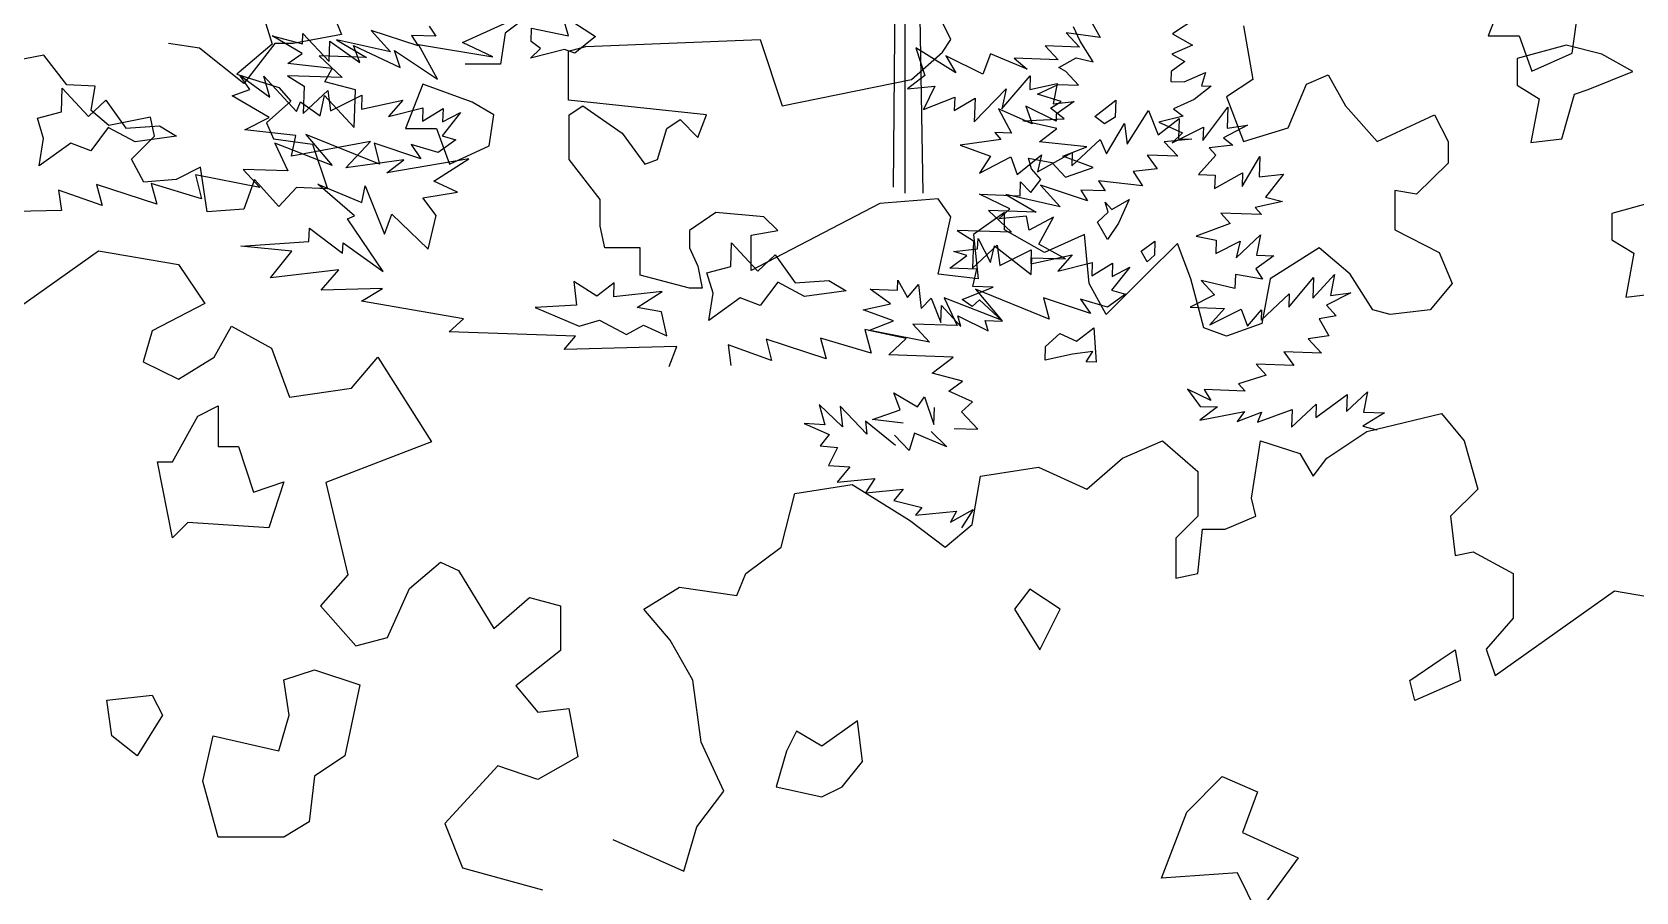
# Model space of a CAD drawing. Header units: inches. Extents: x -11 to 128, y 7 to 56.
# Drawn here: x 58.072 to 58.634, y 22.399 to 22.7 of the extents above; entities that cross this region are included whole.
import ezdxf

# ---------------------------------------------------------------- set-up
doc = ezdxf.new("R2010")
doc.units = ezdxf.units.IN
doc.header["$MEASUREMENT"] = 0
doc.layers.add('CAY', color=94, linetype='Continuous')
doc.layers.add('CAY-3', color=61, linetype='Continuous')
picture_1 = doc.add_image_def('image1.jpg', size_in_pixel=(1680, 1093))

# ---------------------------------------------------------------- blocks, each defined once
blk = doc.blocks.new('A$C76451831')
at = {"layer": 'CAY'}
for p, q in [((2440.1, 1969.1), (2435.1, 1980.1)), ((2531.4, 1987.2), (2512.4, 1974.7)), ((2450.4, 1952.9), (2440.1, 1969.1)), ((2512.4, 1974.7), (2527.9, 1966)), ((2423.5, 1948.4), (2437, 1956)), ((2437, 1956), (2450.4, 1952.9)), ((2527.9, 1966), (2511.8, 1958.9)), ((2511.8, 1958.9), (2522, 1953.1)), ((2428.9, 1945.4), (2423.5, 1948.4)), ((2438.9, 1934.7), (2428.9, 1945.4)), ((2511.3, 1945.3), (2511.1, 1937.6)), ((2522, 1953.1), (2511.3, 1945.3)), ((2521.5, 1937.2), (2538.1, 1944.4)), ((2538.1, 1944.4), (2535, 1934)), ((2407, 1927.6), (2423.1, 1935.2)), ((2423.1, 1935.2), (2438.9, 1934.7)), ((2511.1, 1937.6), (2521.5, 1937.2)), ((2542.7, 1933.8), (2529.2, 1923.4)), ((2535, 1934), (2542.7, 1933.8)), ((2425.3, 1922), (2407, 1927.6)), ((2417, 1916.8), (2425.3, 1922)), ((2529.2, 1923.4), (2513.1, 1916.2)), ((2536.2, 1891.4), (2555.7, 1917.4)), ((2555.7, 1917.4), (2555.1, 1901.1)), ((2395.4, 1906.7), (2427.6, 1908.3)), ((2421.9, 1900.8), (2395.4, 1906.7)), ((2427.6, 1908.3), (2417, 1916.8)), ((2520.6, 1910.5), (2501.8, 1905.7)), ((2501.8, 1905.7), (2520.1, 1897.4)), ((2513.1, 1916.2), (2520.6, 1910.5)), ((2408.4, 1890.4), (2421.9, 1900.8)), ((2512.1, 1889.5), (2536.6, 1901.8)), ((2520.1, 1897.4), (2512.1, 1889.5)), ((2536.6, 1901.8), (2536.2, 1891.4)), ((2571.1, 1903.3), (2552.1, 1893.5)), ((2552.1, 1893.5), (2559.6, 1887.8)), ((2555.1, 1901.1), (2571.1, 1903.3)), ((2445.4, 1886.4), (2408.4, 1890.4)), ((2426.6, 1879.3), (2445.4, 1886.4)), ((2546.2, 1880.1), (2532.6, 1864.8)), ((2559.6, 1887.8), (2541, 1885.8)), ((2541, 1885.8), (2546.2, 1880.1)), ((2402.2, 1869.3), (2399.8, 1877.6)), ((2399.8, 1877.6), (2418.2, 1874.2)), ((2409.6, 1860.9), (2402.2, 1869.3)), ((2418.2, 1874.2), (2428.7, 1862.9)), ((2450.3, 1870.4), (2426.6, 1879.3)), ((2428.7, 1862.9), (2450.3, 1870.4)), ((2566.7, 1855.4), (2580.6, 1878.9)), ((2580.6, 1878.9), (2580.1, 1863.1)), ((2393.3, 1848.3), (2393.7, 1859.2)), ((2393.7, 1859.2), (2401.6, 1850.7)), ((2401.6, 1850.7), (2409.6, 1860.9)), ((2532.6, 1864.8), (2545.7, 1864.3)), ((2545.3, 1853.9), (2567, 1866.3)), ((2545.7, 1864.3), (2545.3, 1853.9)), ((2567, 1866.3), (2566.7, 1855.4)), ((2580.1, 1863.1), (2599.2, 1865.2)), ((2599.2, 1865.2), (2585, 1847.1)), ((2361.6, 1849.4), (2393.3, 1848.3)), ((2385.3, 1838.2), (2361.6, 1849.4)), ((2598.4, 1843.9), (2577, 1839.2)), ((2585, 1847.1), (2598.4, 1843.9)), ((2376.8, 1830.3), (2385.3, 1838.2)), ((2398.2, 1832.3), (2376.8, 1830.3)), ((2400.5, 1821.3), (2398.2, 1832.3)), ((2419.5, 1831.5), (2400.5, 1821.3)), ((2407.9, 1810.6), (2419.5, 1831.5)), ((2581.8, 1833.6), (2550.1, 1834.7)), ((2550.1, 1834.7), (2557.5, 1826.7)), ((2577, 1839.2), (2581.8, 1833.6)), ((2557.5, 1826.7), (2530.9, 1816.8)), ((2562, 1799.8), (2581.2, 1817.7)), ((2581.2, 1817.7), (2577.9, 1802)), ((1580.1, 1739.3), (1673.3, 1805.4)), ((1673.3, 1805.4), (1735.8, 1794.7)), ((2341.5, 1804.8), (2360.1, 1806.9)), ((2351.8, 1801.7), (2341.5, 1804.8)), ((2360.1, 1806.9), (2360.4, 1815)), ((2360.4, 1815), (2370.2, 1796.1)), ((2370.2, 1796.1), (2373.4, 1809.1)), ((2373.4, 1809.1), (2402, 1786.8)), ((2428.8, 1799), (2407.9, 1810.6)), ((2530.9, 1816.8), (2546.6, 1813.5)), ((2546.6, 1813.5), (2546.3, 1803.1)), ((2546.3, 1803.1), (2565.2, 1812.8)), ((2565.2, 1812.8), (2562, 1799.8)), ((1735.8, 1794.7), (1756.4, 1764.1)), ((2338.3, 1791.8), (2351.8, 1801.7)), ((2402, 1786.8), (2402.5, 1799.9)), ((2402.5, 1799.9), (2428.8, 1799)), ((2591.5, 1801.5), (2577.6, 1791.1)), ((2577.9, 1802), (2591.5, 1801.5)), ((2297.4, 1774.6), (2297.7, 1782.3)), ((2297.7, 1782.3), (2305.3, 1768.9)), ((2359.6, 1791), (2338.3, 1791.8)), ((2356.4, 1777.5), (2359.6, 1791)), ((2561.2, 1775.8), (2534.7, 1782.2)), ((2534.7, 1782.2), (2545.1, 1770.9)), ((2561.5, 1786.7), (2561.2, 1775.8)), ((2582.7, 1783.2), (2561.5, 1786.7)), ((2577.6, 1791.1), (2582.7, 1783.2)), ((2603.3, 1761.2), (2622.6, 1784.5)), ((2622.1, 1768.2), (2639, 1786.7)), ((2622.6, 1784.5), (2622.1, 1768.2)), ((2639, 1786.7), (2635.8, 1770.5)), ((2292, 1763.9), (2276.1, 1775.3)), ((2276.1, 1775.3), (2297.4, 1774.6)), ((2305.3, 1768.9), (2313.9, 1779)), ((2313.9, 1779), (2315.9, 1760.3)), ((2315.9, 1760.3), (2323.9, 1768.2)), ((2323.9, 1768.2), (2331.4, 1749.4)), ((2347.9, 1767.4), (2372.2, 1777)), ((2355.9, 1761.7), (2347.9, 1767.4)), ((2372.2, 1777), (2356.4, 1777.5)), ((2545.1, 1770.9), (2526.2, 1761.2)), ((2581.6, 1751.1), (2603.6, 1771.6)), ((2603.6, 1771.6), (2603.3, 1761.2)), ((2651.7, 1772.6), (2632.8, 1762.9)), ((2635.8, 1770.5), (2651.7, 1772.6)), ((1756.4, 1764.1), (1715.1, 1742.8)), ((2270.6, 1759.2), (2292, 1763.9)), ((2294.3, 1750.7), (2270.6, 1759.2)), ((2331.4, 1749.4), (2331.9, 1762.5)), ((2331.9, 1762.5), (2347.1, 1746.1)), ((2361.5, 1766.9), (2355.9, 1761.7)), ((2379.5, 1750.4), (2361.5, 1766.9)), ((2526.2, 1761.2), (2552.9, 1760.2)), ((2552.9, 1760.2), (2541.6, 1747.5)), ((2541.6, 1747.5), (2566, 1759.8)), ((2566, 1759.8), (2571, 1746.5)), ((2571, 1746.5), (2581.9, 1759.2)), ((2581.9, 1759.2), (2581.6, 1751.1)), ((2640.2, 1754.5), (2627, 1752.2)), ((2632.8, 1762.9), (2640.2, 1754.5)), ((1715.1, 1742.8), (1708.1, 1718.6)), ((1763.5, 1722.2), (1777.1, 1746.4)), ((1777.1, 1746.4), (1808.3, 1729.3)), ((2275, 1743.2), (2294.3, 1750.7)), ((2304.2, 1736.7), (2275, 1743.2)), ((2347.1, 1746.1), (2344.7, 1754.4)), ((2344.7, 1754.4), (2368.3, 1742.7)), ((2365.9, 1750.9), (2379.5, 1750.4)), ((2368.3, 1742.7), (2365.9, 1750.9)), ((2627, 1752.2), (2634.6, 1738.8)), ((2290.6, 1724.1), (2304.2, 1736.7)), ((2634.6, 1738.8), (2618.3, 1736.6)), ((2618.3, 1736.6), (2628.7, 1725.4)), ((1708.1, 1718.6), (1735.8, 1705.1)), ((1735.8, 1705.1), (1763.5, 1722.2)), ((1808.3, 1729.3), (1822.5, 1690.9)), ((1870.8, 1698), (1891.4, 1722.2)), ((1891.4, 1722.2), (1933.3, 1656.1)), ((2340.9, 1722.3), (2290.6, 1724.1)), ((2324.6, 1709.7), (2340.9, 1722.3)), ((2628.7, 1725.4), (2599.3, 1726.4)), ((2599.3, 1726.4), (2607.1, 1715.7)), ((2348.4, 1703.5), (2324.6, 1709.7)), ((2585.5, 1708.3), (2564, 1701.4)), ((2577.7, 1716.8), (2585.5, 1708.3)), ((2607.1, 1715.7), (2577.7, 1716.8)), ((1822.5, 1690.9), (1870.8, 1698)), ((2294.6, 1694.5), (2313.2, 1683.4)), ((2299.6, 1681.1), (2294.6, 1694.5)), ((2337.7, 1695.7), (2348.4, 1703.5)), ((2356, 1687.3), (2337.7, 1695.7)), ((2524, 1697.3), (2533.9, 1683.8)), ((2542.3, 1688.5), (2524, 1697.3)), ((2569.2, 1695.7), (2537.1, 1696.9)), ((2537.1, 1696.9), (2542.3, 1688.5)), ((2564, 1701.4), (2569.2, 1695.7)), ((2624.3, 1675.2), (2648.9, 1693)), ((2648.4, 1679.8), (2664.8, 1695.1)), ((2648.9, 1693), (2648.4, 1679.8)), ((2664.8, 1695.1), (2661.6, 1679.4)), ((2236.3, 1685.2), (2240.6, 1669.3)), ((2254.4, 1667.9), (2236.3, 1685.2)), ((2252.8, 1684.1), (2254.4, 1667.9)), ((2273.6, 1662), (2252.8, 1684.1)), ((2278, 1673.7), (2299.6, 1681.1)), ((2313.2, 1683.4), (2318.5, 1691.4)), ((2318.5, 1691.4), (2325.9, 1669.8)), ((2325.9, 1669.8), (2326.4, 1682.9)), ((2347.5, 1679.5), (2356, 1687.3)), ((2360.2, 1665.9), (2347.5, 1679.5)), ((2547.5, 1683.4), (2533.6, 1673)), ((2533.6, 1673), (2568.7, 1679.9)), ((2533.9, 1683.8), (2547.5, 1683.4)), ((2568.7, 1679.9), (2563, 1671.9)), ((2563, 1671.9), (2581.8, 1679.4)), ((2578.8, 1671.4), (2605.9, 1681.3)), ((2581.8, 1679.4), (2578.8, 1671.4)), ((2605.4, 1667.7), (2624.6, 1685.6)), ((2605.9, 1681.3), (2605.4, 1667.7)), ((2624.6, 1685.6), (2624.3, 1675.2)), ((2661.6, 1679.4), (2677.9, 1678.8)), ((2224.6, 1670.4), (2244.1, 1661.9)), ((2240.6, 1669.3), (2224.6, 1670.4)), ((2272.6, 1672.4), (2273.6, 1662)), ((2295.9, 1653.3), (2272.6, 1672.4)), ((2301.9, 1670.6), (2278, 1673.7)), ((2677.9, 1678.8), (2661.2, 1668.5)), ((2661.2, 1668.5), (2672, 1665.4)), ((2664.3, 1664.1), (2722.6, 1678.3)), ((2722.6, 1678.3), (2740.3, 1657)), ((1933.3, 1656.1), (1850.8, 1624.3)), ((2244.1, 1661.9), (2237.2, 1653)), ((2306.7, 1649.3), (2295.1, 1661.4)), ((2310.8, 1662.9), (2306.7, 1649.3)), ((2336, 1652.2), (2310.8, 1662.9)), ((2323.9, 1664.2), (2336, 1652.2)), ((2341.7, 1666.5), (2360.2, 1665.9)), ((2473.2, 1643.5), (2504.5, 1657)), ((2504.5, 1657), (2532.2, 1632.9)), ((2574, 1612.2), (2581.1, 1657)), ((2581.1, 1657), (2611.8, 1647)), ((2633, 1643.5), (2664.3, 1664.1)), ((2740.3, 1657), (2750.9, 1619.3)), ((2237.2, 1653), (2250.5, 1651.6)), ((2250.5, 1651.6), (2243.7, 1637.7)), ((2445.5, 1619.3), (2473.2, 1643.5)), ((2611.8, 1647), (2622.4, 1629.3)), ((2622.4, 1629.3), (2633, 1643.5)), ((2243.7, 1637.7), (2260.2, 1636.6)), ((2260.2, 1636.6), (2250.4, 1624.7)), ((2355.9, 1591.6), (2362.4, 1629.3)), ((2362.4, 1629.3), (2407.8, 1636.4)), ((2407.8, 1636.4), (2445.5, 1619.3)), ((2532.2, 1632.9), (2532.2, 1598.1)), ((1850.8, 1624.3), (1867.9, 1552.3)), ((2217.3, 1615.8), (2262.1, 1622.8)), ((2250.4, 1624.7), (2279.7, 1627.6)), ((2262.1, 1622.8), (2306.9, 1595.1)), ((2279.7, 1627.6), (2272.6, 1616.4)), ((2272.6, 1616.4), (2301.9, 1619.3)), ((2301.9, 1619.3), (2294.6, 1610.4)), ((2750.9, 1619.3), (2729.7, 1598.1)), ((2206.7, 1573.9), (2217.3, 1615.8)), ((2294.6, 1610.4), (2316.5, 1604.8)), ((2316.5, 1604.8), (2311.6, 1598.8)), ((2577.6, 1598.1), (2574, 1612.2)), ((2306.9, 1595.1), (2334.7, 1573.9)), ((2311.6, 1598.8), (2343.6, 1601.9)), ((2334.7, 1573.9), (2355.9, 1591.6)), ((2339, 1593.3), (2356.7, 1603.2)), ((2343.6, 1601.9), (2339, 1593.3)), ((2356.7, 1603.2), (2347.6, 1589.1)), ((2532.2, 1598.1), (2515.1, 1580.9)), ((2553.4, 1588), (2577.6, 1598.1)), ((2729.7, 1598.1), (2733.2, 1567.4)), ((2515.1, 1580.9), (2515.1, 1549.7)), ((2532.2, 1553.2), (2535.7, 1588)), ((2535.7, 1588), (2553.4, 1588)), ((2179, 1553.2), (2206.7, 1573.9)), ((2733.2, 1567.4), (2747.4, 1570.3)), ((2747.4, 1570.3), (2778.6, 1553.2)), ((1916.2, 1541.7), (1940.4, 1562.3)), ((1940.4, 1562.3), (1954.5, 1555.8)), ((1954.5, 1555.8), (1982.2, 1510.4)), ((1867.9, 1552.3), (1846.6, 1528.1)), ((1899.1, 1503.3), (1916.2, 1541.7)), ((2099.4, 1525.5), (2127.1, 1542.6)), ((2127.1, 1542.6), (2171.9, 1536.1)), ((2171.9, 1536.1), (2179, 1553.2)), ((2515.1, 1549.7), (2532.2, 1553.2)), ((2778.6, 1553.2), (2778.6, 1518.4)), ((1982.2, 1510.4), (2010, 1534.6)), ((2010, 1534.6), (2034.1, 1528.1)), ((2764.5, 1473.6), (2857.6, 1539.7)), ((2857.6, 1539.7), (2920.1, 1529)), ((1846.6, 1528.1), (1874.3, 1496.9)), ((2034.1, 1528.1), (2034.1, 1493.3)), ((2120, 1501.3), (2099.4, 1525.5)), ((2778.6, 1518.4), (2757.4, 1494.2)), ((1874.3, 1496.9), (1899.1, 1503.3)), ((2034.1, 1493.3), (1999.3, 1465.6)), ((2137.7, 1470.1), (2120, 1501.3)), ((2757.4, 1494.2), (2764.5, 1473.6)), ((2144.2, 1421.7), (2137.7, 1470.1)), ((1999.3, 1465.6), (2016.4, 1445)), ((2016.4, 1445), (2040.6, 1447.9)), ((2040.6, 1447.9), (2047.7, 1410.1)), ((2161.9, 1383.3), (2144.2, 1421.7)), ((2047.7, 1410.1), (2016.4, 1392.5)), ((1985.2, 1403.1), (1943.9, 1358.2)), ((2016.4, 1392.5), (1985.2, 1403.1)), ((2140.7, 1355.6), (2161.9, 1383.3)), ((1943.9, 1358.2), (1957.5, 1323.4)), ((2130.6, 1320.8), (2140.7, 1355.6)), ((2075.2, 1345.6), (2130.6, 1320.8)), ((1957.5, 1323.4), (2020, 1306.3)), ((2147.3, 135.4), (2147.3, 419.7)), ((2138.3, 140.1), (2140.6, 408.3)), ((2161.5, 135.4), (2156.8, 405.9)), ((5127.1, 293.6), (5140.7, 259.4)), ((5235.4, 253.2), (5268.1, 267.9)), ((5725.9, 270.5), (5733.6, 257.1)), ((5029.8, 248.8), (5005.7, 252.3)), ((5088.8, 252.3), (5064.6, 221)), ((5110, 244.4), (5086.5, 258.4)), ((5086.5, 258.4), (5110.3, 252.1)), ((5103, 252.3), (5088.8, 252.3)), ((5140.7, 259.4), (5103, 252.3)), ((5110.3, 252.1), (5110.6, 260.2)), ((5110.6, 260.2), (5131.1, 238.2)), ((5131.1, 238.2), (5131.7, 254.1)), ((5131.7, 254.1), (5155.1, 237.4)), ((5155.1, 237.4), (5150.1, 250.7)), ((5150.1, 250.7), (5186.7, 233.6)), ((5200.9, 251.6), (5259, 241.9)), ((5215.8, 224.4), (5200.9, 251.6)), ((5259, 241.9), (5235.4, 253.2)), ((5733.6, 257.1), (5706.9, 260.7)), ((5706.9, 260.7), (5717.4, 249.5)), ((5064.6, 221), (5029.8, 248.8)), ((5098.9, 236.6), (5110, 244.4)), ((5186.7, 233.6), (5182.2, 246.9)), ((5182.2, 246.9), (5215.8, 224.4)), ((5620.7, 229.3), (5589.6, 249)), ((5589.6, 249), (5596.6, 227.4)), ((5641.9, 228.5), (5613, 242.7)), ((5613, 242.7), (5620.7, 229.3)), ((5647.9, 244.2), (5641.9, 228.5)), ((5676.5, 232.3), (5647.9, 244.2)), ((5700.8, 239.6), (5666.4, 240.8)), ((5666.4, 240.8), (5676.5, 232.3)), ((5717.4, 249.5), (5690.7, 250.4)), ((5690.7, 250.4), (5700.8, 239.6)), ((5069.2, 216.4), (5061.4, 227.5)), ((5061.4, 227.5), (5084.8, 210.4)), ((5080, 226.9), (5105.7, 199.2)), ((5084.8, 210.4), (5080, 226.9)), ((5133.6, 232.7), (5098.9, 236.6)), ((5127.8, 222.5), (5133.6, 232.7)), ((5596.6, 227.4), (5583.1, 217)), ((5656.8, 201.3), (5679, 227.2)), ((5679, 227.2), (5678.7, 216.4)), ((5055.4, 211.4), (5069.2, 216.4)), ((5151.6, 216.2), (5127.8, 222.5)), ((5150.6, 186.8), (5151.6, 216.2)), ((5583.1, 217), (5604.4, 219)), ((5604.4, 219), (5595.6, 200.7)), ((5635.2, 191.1), (5660.1, 217)), ((5660.1, 217), (5656.8, 201.3)), ((5678.7, 216.4), (5700.1, 221.1)), ((5700.1, 221.1), (5696.9, 205.3)), ((5084.3, 194.5), (5055.4, 211.4)), ((5105.7, 199.2), (5108.7, 206.8)), ((5108.7, 206.8), (5124.2, 195.8)), ((5124.2, 195.8), (5127.5, 211.6)), ((5127.5, 211.6), (5150.6, 186.8)), ((5595.6, 200.7), (5620, 210.3)), ((5620, 210.3), (5619.6, 199.9)), ((5619.6, 199.9), (5635.8, 209.7)), ((5635.8, 209.7), (5635.2, 191.1)), ((5654.1, 201.4), (5664.3, 182.4)), ((5680.4, 189.6), (5654.1, 201.4)), ((5699.1, 191.6), (5675.5, 203.3)), ((5675.5, 203.3), (5680.4, 189.6)), ((5696.9, 205.3), (5713.2, 207)), ((5713.2, 207), (5699.3, 197.1)), ((5065.3, 184.8), (5084.3, 194.5)), ((5699.3, 197.1), (5699.1, 191.6)), ((5738.5, 166.2), (5752.5, 189.8)), ((5752.5, 189.8), (5754.7, 173.8)), ((5754.7, 173.8), (5771.4, 200)), ((5771.4, 200), (5778.9, 181.1)), ((5778.9, 181.1), (5795.2, 193.7)), ((5795.2, 193.7), (5794.7, 177.9)), ((5105.1, 180.6), (5065.3, 184.8)), ((5101.8, 164.4), (5105.1, 180.6)), ((5163.4, 175.9), (5101.8, 164.4)), ((5144.1, 155.3), (5163.4, 175.9)), ((5656, 177.3), (5624.1, 172.9)), ((5651.2, 182.9), (5656, 177.3)), ((5664.3, 182.4), (5651.2, 182.9)), ((5711.5, 156.8), (5733.5, 177.3)), ((5733.5, 177.3), (5738.5, 166.2)), ((5805.1, 177.5), (5783.7, 175.5)), ((5783.7, 175.5), (5794.2, 164.3)), ((5794.7, 177.9), (5805.1, 177.5)), ((5624.1, 172.9), (5647.8, 164.4)), ((5647.8, 164.4), (5639.2, 151.1)), ((5639.2, 151.1), (5663.7, 163.9)), ((5663.7, 163.9), (5668.6, 150.1)), ((5668.6, 150.1), (5687.7, 165.3)), ((5684.6, 152.2), (5711.8, 167.2)), ((5687.7, 165.3), (5684.6, 152.2)), ((5711.8, 167.2), (5711.5, 156.8)), ((5794.2, 164.3), (5770.2, 165.1)), ((5770.2, 165.1), (5778, 154.4)), ((5189.6, 161.4), (5144.1, 155.3)), ((5240.4, 162.3), (5176.1, 151.4)), ((5176.1, 151.4), (5189.6, 161.4)), ((5213, 144.7), (5240.4, 162.3)), ((5778, 154.4), (5759.3, 152.4)), ((5759.3, 152.4), (5766.7, 141.2)), ((5150.9, 117.8), (5122.3, 142.4)), ((5122.3, 142.4), (5156.7, 128.1)), ((5156.7, 128.1), (5159.4, 141.1)), ((5159.4, 141.1), (5174.4, 103.4)), ((5231.3, 136.3), (5213, 144.7)), ((5723.7, 129.6), (5686.9, 141.7)), ((5686.9, 141.7), (5702.2, 124.9)), ((5737.5, 137.3), (5718.5, 137.9)), ((5718.5, 137.9), (5723.7, 129.6)), ((5766.7, 141.2), (5732.4, 145.1)), ((5732.4, 145.1), (5737.5, 137.3)), ((5204.4, 131.8), (5231.3, 136.3)), ((5214.8, 117.9), (5204.4, 131.8)), ((5702.2, 124.9), (5659.9, 134.5)), ((5659.9, 134.5), (5683.5, 120.6)), ((5145.4, 115.3), (5150.9, 117.8)), ((5173.4, 74.4), (5145.4, 115.3)), ((5174.4, 103.4), (5180, 119.1)), ((5180, 119.1), (5208.5, 91.8)), ((5208.5, 91.8), (5214.8, 117.9)), ((5646.4, 121.9), (5664.3, 104.9)), ((5683.5, 120.6), (5646.4, 121.9)), ((5115.3, 97.8), (5115.7, 108.2)), ((5115.7, 108.2), (5141.7, 88.7)), ((5621.8, 106.4), (5634.7, 98.2)), ((5664.3, 104.9), (5621.8, 106.4)), ((5062.2, 94.2), (5115.3, 97.8)), ((5101.9, 90.1), (5062.2, 94.2)), ((5085.3, 69.4), (5101.9, 90.1)), ((5141.7, 88.7), (5142, 96.8)), ((5142, 96.8), (5173.4, 74.4)), ((5634.7, 98.2), (5633.9, 77)), ((5633.9, 77), (5653.1, 94.9)), ((5653.1, 94.9), (5655.3, 78.9)), ((5655.3, 78.9), (5679.7, 91.2)), ((5679.7, 91.2), (5679.3, 80.4)), ((5138.6, 75.7), (5085.3, 69.4)), ((5124.9, 59.8), (5138.6, 75.7)), ((5679.3, 80.4), (5711.8, 87.4)), ((5711.8, 87.4), (5700.4, 74.6)), ((5700.4, 74.6), (5727.4, 81.4)), ((5727.4, 81.4), (5727.1, 71)), ((5727.1, 71), (5743.3, 80.8)), ((5756.7, 77.6), (5742.5, 59.6)), ((5743.3, 80.8), (5742.9, 70.4)), ((5742.9, 70.4), (5756.7, 77.6)), ((5172.9, 60.9), (5124.9, 59.8)), ((5156.3, 51), (5172.9, 60.9)), ((5236, 37.4), (5156.3, 51)), ((5656.5, 36.3), (5611.8, 53.7)), ((5611.8, 53.7), (5621.9, 32)), ((5693.7, 37.2), (5636.1, 60.6)), ((5636.1, 60.6), (5656.5, 36.3)), ((5726, 41.5), (5689.3, 53.7)), ((5689.3, 53.7), (5693.7, 37.2)), ((5739.3, 46.5), (5718.3, 52.7)), ((5718.3, 52.7), (5726, 41.5)), ((5753.3, 56.5), (5739.3, 46.5)), ((5742.5, 59.6), (5753.3, 56.5)), ((5224.8, 27.3), (5236, 37.4)), ((5323.5, 23.9), (5224.8, 27.3)), ((5600.2, 19.2), (5549.8, 29.1)), ((5549.8, 29.1), (5554.6, 10.4)), ((5621.9, 32), (5587.1, 33.3)), ((5587.1, 33.3), (5600.2, 19.2)), ((5314.9, 13.3), (5323.5, 23.9)), ((5402.9, 15.7), (5314.9, 13.3)), ((5396.9, 0), (5402.9, 15.7)), ((5476.9, 4.9), (5442.9, 17)), ((5442.9, 17), (5445, 1)), ((5472.5, 21.4), (5476.9, 4.9)), ((5519.5, 6.1), (5472.5, 21.4)), ((5515.1, 22.2), (5519.5, 6.1)), ((5554.6, 10.4), (5515.1, 22.2))]:
    blk.add_line(p, q, dxfattribs=at)
for points in [[(2451.7, 1910.2), (2468, 1922.8), (2467.5, 1909.6), (2459.2, 1904.5)], [(2453.8, 1827.6), (2462.2, 1835.5), (2459.8, 1843.3), (2465, 1837.6), (2478.4, 1845.3), (2470.1, 1827), (2461.5, 1814.2)], [(2452.7, 1718.4), (2445, 1718.7), (2450.2, 1726.6), (2434.3, 1724.5), (2412.8, 1719.8), (2413.2, 1730.7), (2424.4, 1740.7), (2437.4, 1734.8), (2450.9, 1745.2)], [(1750.8, 1676.2), (1766.7, 1684.2), (1766.7, 1652.5), (1782.5, 1652.5), (1794.4, 1616.8), (1818.1, 1624.8), (1806.3, 1589.1), (1742.9, 1593.1), (1731.1, 1581.2), (1719.2, 1640.6), (1731.1, 1640.6)], [(2424.5, 1525.4), (2400.8, 1541.2), (2388.9, 1525.4), (2408.7, 1493.7)], [(2721.4, 1485.8), (2733.3, 1493.7), (2737.3, 1469.9), (2701.6, 1454.1), (2697.7, 1469.9)], [(1754.8, 1391.1), (1762.7, 1426.7), (1814.2, 1414.8), (1822.1, 1442.6), (1818.1, 1470.3), (1841.9, 1478.2), (1877.5, 1466.3), (1865.7, 1410.9), (1841.9, 1395), (1837.9, 1359.4), (1818.1, 1347.5), (1766.7, 1347.5)], [(1683.5, 1426.7), (1679.6, 1454.5), (1715.2, 1458.4), (1723.1, 1442.6), (1703.3, 1410.9)], [(2270.1, 1406.6), (2266.2, 1438.3), (2238.4, 1418.5), (2218.7, 1430.3), (2210.7, 1414.5), (2202.8, 1386.8), (2238.4, 1378.9), (2254.3, 1386.8)], [(2523.5, 1367), (2551.2, 1394.7), (2578.9, 1382.8), (2567, 1351.1), (2610.6, 1331.3), (2578.9, 1287.8), (2563.1, 1319.5), (2503.7, 1315.5)], [(5288.9, 254), (5289.3, 264.4), (5318.1, 258.4), (5313.6, 274.5), (5339.3, 257.7), (5323, 244.7), (5315, 247.7), (5288.4, 240.9), (5296.4, 248.3)], [(1474.2, 178.1), (1469.4, 194.1), (1488.1, 198.9), (1488.8, 217.4), (1509.3, 195.4), (1522.9, 208.1), (1538.4, 186.2), (1564.8, 188), (1578.1, 179.9), (1545.8, 175.6), (1524.8, 186.7), (1511.1, 168.6), (1495.4, 174.6), (1470.8, 156.9)], [(1809, 206.5), (1770.6, 220.7), (1757.1, 185.9), (1781.3, 185.9), (1791.3, 158.2), (1822.5, 172.3), (1826.1, 196.5)], [(5431.1, 57.3), (5426.2, 73.3), (5445, 78.1), (5445.6, 96.7), (5466.2, 74.6), (5479.7, 87.3), (5495.3, 65.5), (5521.6, 67.3), (5535, 59.1), (5502.6, 54.8), (5481.7, 65.9), (5467.9, 47.8), (5452.3, 53.8), (5427.7, 36.1)], [(5395.1, 24.1), (5390.7, 42.8), (5371.8, 46.2), (5391.3, 58.7), (5353.5, 54.6), (5353.9, 65.4), (5340.4, 55), (5322.2, 66.5), (5324.3, 47.9), (5292.1, 46.3), (5326.4, 31.5), (5342.5, 36.4), (5363.4, 25.2), (5376.8, 32.4)]]:
    blk.add_lwpolyline(points, close=True, dxfattribs=at)
for points in [[(2492.6, 1796.8), (2487.9, 1805.1), (2498.6, 1812.9), (2498.2, 1802), (2492.6, 1796.8)], [(1775.5, 265.9), (1780.6, 258), (1761.6, 258.7), (1766.8, 250.4), (1730.1, 262.5), (1745.3, 245.7), (1703.1, 255.3), (1726.6, 241.3), (1689.5, 242.6), (1707.5, 225.7), (1664.9, 227.2), (1677.8, 219), (1677, 197.7), (1696.2, 215.6), (1698.4, 199.7), (1722.9, 212), (1722.5, 201.1), (1754.9, 208.2), (1743.6, 195.4), (1770.5, 202.2), (1770.2, 191.8), (1786.4, 201.6), (1786, 191.2), (1799.9, 198.4), (1785.6, 180.3), (1796.4, 177.2), (1782.5, 167.3), (1761.4, 173.5), (1769.1, 162.3), (1732.4, 174.5), (1736.8, 158), (1679.2, 181.3), (1699.6, 157), (1654.9, 174.5), (1665, 152.8), (1630.2, 154), (1643.3, 140), (1592.9, 149.9), (1597.7, 131.1), (1558.2, 142.9), (1562.6, 126.9), (1515.6, 142.2), (1520, 125.7), (1486, 137.8), (1488.1, 121.8), (1440.1, 120.8)]]:
    blk.add_lwpolyline(points, dxfattribs=at)
at = {"layer": 'CAY-3'}
for p, q in [((1876.7, 291.7), (1834.8, 260.5)), ((2183.2, 255.5), (2166.1, 290.3)), ((2411.9, 266.1), (2419, 224.2)), ((1834.8, 260.5), (1831.3, 236.3)), ((1898, 249.9), (2034.2, 255.5)), ((2034.2, 255.5), (2051.3, 203.6)), ((2176.7, 245.5), (2183.2, 255.5)), ((1884.4, 246.4), (1898, 249.9)), ((1884.4, 208.1), (1884.4, 246.4)), ((2152.5, 224.2), (2176.7, 245.5)), ((1831.3, 236.3), (1803.5, 236.3)), ((2460.9, 220.7), (2478, 227.8)), ((2478, 227.8), (2491.5, 203.6)), ((2051.3, 203.6), (2152.5, 224.2)), ((2419, 224.2), (2398.4, 210.7)), ((2446.7, 186.5), (2460.9, 220.7)), ((1992.3, 196.5), (1884.4, 208.1)), ((1885, 196.5), (1895.6, 203.6)), ((1895.6, 203.6), (1926.3, 182.3)), ((2398.4, 210.7), (2411.9, 175.9)), ((2491.5, 203.6), (2516.3, 175.9)), ((1885, 161.7), (1885, 196.5)), ((1961.1, 185.9), (1971.7, 193)), ((1971.7, 193), (1985.3, 178.8)), ((1985.3, 178.8), (1992.3, 196.5)), ((2516.3, 175.9), (2561.1, 196.5)), ((2561.1, 196.5), (2571.7, 175.9)), ((1926.3, 182.3), (1944, 158.2)), ((1954, 161.7), (1961.1, 185.9)), ((2411.9, 175.9), (2446.7, 186.5)), ((2571.7, 175.9), (2571.7, 158.8)), ((1909.2, 130.4), (1885, 161.7)), ((1944, 158.2), (1954, 161.7)), ((2571.7, 158.8), (2547, 134.6)), ((1909.2, 109.8), (1909.2, 130.4)), ((2127.7, 127.5), (2027.1, 75)), ((2173.1, 131), (2127.7, 127.5)), ((2183.2, 116.9), (2173.1, 131)), ((2529.9, 137.5), (2529.9, 106.9)), ((2547, 134.6), (2529.9, 137.5)), ((1999.4, 120.4), (1978.8, 106.3)), ((2037.1, 116.9), (1999.4, 120.4)), ((2047.8, 106.3), (2037.1, 116.9)), ((2173.1, 72.1), (2183.2, 116.9)), ((2225, 120.4), (2200.9, 103.3)), ((2225, 106.9), (2225, 120.4)), ((1912.7, 92.7), (1909.2, 109.8)), ((1978.8, 106.3), (1978.8, 92.7)), ((2027.1, 102.7), (2047.8, 106.3)), ((2027.1, 75), (2027.1, 102.7)), ((2200.9, 103.3), (2204.4, 68.5)), ((2256.3, 89.2), (2225, 106.9)), ((2287.5, 103.3), (2256.3, 89.2)), ((2291.1, 65), (2287.5, 103.3)), ((2529.9, 106.9), (2564.7, 89.2)), ((1940.4, 92.7), (1912.7, 92.7)), ((1940.4, 71.5), (1940.4, 92.7)), ((1978.8, 92.7), (1985.3, 78.5)), ((2360.1, 96.2), (2335.9, 72.1)), ((2370.7, 68.5), (2360.1, 96.2)), ((2470.9, 92.7), (2432.6, 68.5)), ((2495.1, 72.1), (2470.9, 92.7)), ((2564.7, 89.2), (2574.7, 65)), ((1985.3, 78.5), (1988.8, 61.4)), ((1978.8, 61.4), (1940.4, 71.5)), ((2204.4, 68.5), (2173.1, 72.1)), ((2304.6, 40.8), (2291.1, 65)), ((2335.9, 72.1), (2304.6, 40.8)), ((2380.7, 30.2), (2370.7, 68.5)), ((2432.6, 68.5), (2426.1, 33.7)), ((2512.8, 44.3), (2495.1, 72.1)), ((2574.7, 65), (2557.6, 44.3)), ((1988.8, 61.4), (1978.8, 61.4)), ((2526.3, 40.8), (2512.8, 44.3)), ((2557.6, 44.3), (2526.3, 40.8)), ((2398.4, 23.7), (2380.7, 30.2)), ((2426.1, 33.7), (2398.4, 23.7))]:
    blk.add_line(p, q, dxfattribs=at)
blk.add_lwpolyline([(5079.1, 275.9), (5086.5, 251.7), (5059.1, 228.5), (5091.8, 217.9), (5101.3, 207.4), (5082.3, 190.5), (5087.6, 177.8), (5118.2, 173.6), (5129.8, 138.8), (5105.5, 139.9), (5091.8, 125.1), (5072.8, 146.2), (5064.4, 123), (5035.9, 120.9), (5030.6, 155.7), (5011.6, 146.2), (4986.3, 144.1), (4976.8, 162), (4994.8, 179.9), (4991.6, 194.7), (4958.9, 188.4), (4945.2, 200), (4948.4, 219), (4926.2, 220), (4908.3, 243.2), (4870.3, 235.8)], dxfattribs=at)
for points in [[(2654.9, 279), (2616.6, 293.2), (2603, 258.3), (2627.2, 258.3), (2637.2, 230.6), (2668.5, 244.8), (2672, 269)], [(6125.5, 244), (6097.8, 251.1), (6059.5, 240.5), (6059.5, 219.9), (6076.6, 209.2), (6070.1, 175), (6094.3, 178), (6104.3, 212.8), (6114.9, 216.3), (6149.7, 230.5)], [(2765.8, 123.3), (2738.1, 130.3), (2699.7, 119.7), (2699.7, 99.1), (2716.8, 88.5), (2710.4, 54.3), (2734.5, 57.2), (2744.6, 92), (2755.2, 95.5), (2790, 109.7)]]:
    blk.add_lwpolyline(points, close=True, dxfattribs=at)

msp = doc.modelspace()

# ---------------------------------------------------------------- block references
at = {"layer": 'CAY', "xscale": 0.0004489089019145984, "yscale": 0.0004489089019145984, "zscale": 0.0004489089019145984}
for p in [(55.87234, 22.58311), (57.4138, 22.58311), (57.34374, 21.8133)]:
    msp.add_blockref('A$C76451831', p, dxfattribs=at)

# ---------------------------------------------------------------- pictures from other files: only their frames are drawn
image = msp.add_image(picture_1, insert=(12.49661, 7.37723), size_in_units=(74.4025, 48.40591))
image.dxf.flags = 6

doc.saveas('drawing.dxf')
